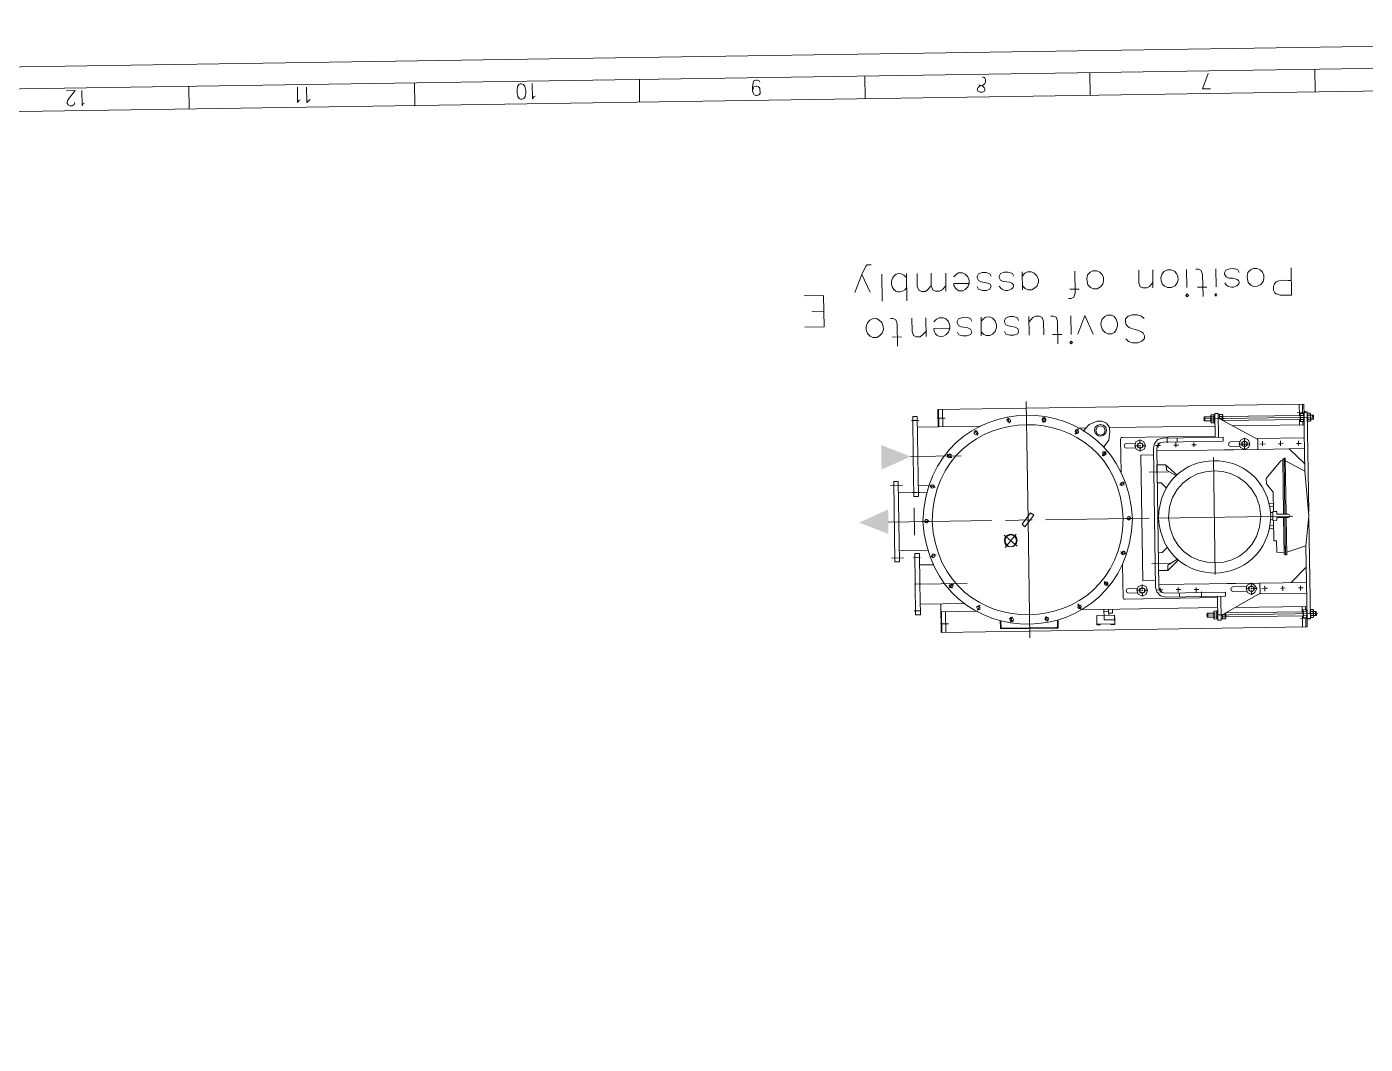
# Model space of a CAD drawing. Header units: millimetres. Extents: x -48 to 5523, y -114 to 5147.
# Drawn here: x -39.508 to -37.832, y -112.184 to -110.909 of the extents above; entities that cross this region are included whole.
import ezdxf

# ---------------------------------------------------------------- set-up
doc = ezdxf.new("R2010")
doc.units = ezdxf.units.MM
doc.layers.add('PDF_Geometry', color=7, linetype='Continuous')
doc.layers.add('PDF_Solid Fills', color=7, linetype='Continuous')

msp = doc.modelspace()

# ---------------------------------------------------------------- linework, layer by layer
at = {"layer": 'PDF_Geometry', "lineweight": 13}
for points in [[(-47.5984, -114.4313), (-47.6491, -111.0825), (-36.2071, -110.9093), (-36.1564, -114.258)], [(-47.5713, -114.4034), (-47.6212, -111.1096), (-36.2909, -110.938), (-36.241, -114.2318)], [(-47.5434, -114.3747), (-47.5925, -111.1375), (-36.3188, -110.9668), (-36.2697, -114.2039)], [(-38.8886, -110.9999), (-38.8861, -110.999), (-38.8844, -110.9965), (-38.8837, -110.9915), (-38.8837, -110.989), (-38.8846, -110.984), (-38.8863, -110.9815), (-38.8888, -110.9807), (-38.8905, -110.9807), (-38.8922, -110.9816), (-38.8938, -110.9841), (-38.8945, -110.9891), (-38.8945, -110.9916), (-38.8936, -110.9966), (-38.8919, -110.9991), (-38.8902, -110.9999)], [(-38.0539, -111.2456), (-38.0556, -111.2439), (-38.0572, -111.2456), (-38.0555, -111.2473)], [(-38.0181, -111.245), (-38.0189, -111.2434), (-38.0206, -111.2451), (-38.0189, -111.2467)], [(-38.1499, -111.2937), (-38.1465, -111.292), (-38.1441, -111.2886), (-38.1425, -111.2836), (-38.1426, -111.2803), (-38.1443, -111.2753), (-38.1468, -111.272), (-38.1502, -111.2704), (-38.1552, -111.2705), (-38.1585, -111.2722), (-38.1618, -111.2756), (-38.1634, -111.2806), (-38.1633, -111.2839), (-38.1616, -111.2889), (-38.1582, -111.2922), (-38.1549, -111.2938)], [(-38.444, -111.2982), (-38.4407, -111.2965), (-38.4374, -111.2931), (-38.4358, -111.288), (-38.4359, -111.2847), (-38.4376, -111.2797), (-38.441, -111.2765), (-38.4443, -111.2748), (-38.4493, -111.2749), (-38.4526, -111.2766), (-38.4559, -111.28), (-38.4575, -111.285), (-38.4575, -111.2884), (-38.4557, -111.2933), (-38.4523, -111.2966), (-38.449, -111.2982)], [(-38.1989, -111.3045), (-38.2006, -111.3028), (-38.2022, -111.3045), (-38.2005, -111.3062)], [(-38.3984, -111.4475), (-38.3976, -111.4975), (-38.3918, -111.4974), (-38.3926, -111.4474), (-38.3933, -111.3974), (-38.3991, -111.3975)], [(-38.2807, -111.4024), (-38.2799, -111.404), (-38.2774, -111.404), (-38.2766, -111.4023), (-38.2774, -111.4007), (-38.2799, -111.4007)], [(-38.2366, -111.4017), (-38.2365, -111.4034), (-38.2332, -111.4033), (-38.2333, -111.4), (-38.2366, -111.4)], [(-38.0225, -111.3951), (-38.0216, -111.396), (-38.0216, -111.3968), (-38.0224, -111.3976), (-38.0249, -111.3977), (-38.0258, -111.3968), (-38.0258, -111.396), (-38.025, -111.3952)], [(-38.0248, -111.4052), (-38.0223, -111.4051), (-38.0215, -111.4043), (-38.0215, -111.4035), (-38.0224, -111.4026), (-38.0249, -111.4027), (-38.0257, -111.4035), (-38.0257, -111.4043)], [(-38.0216, -111.3951), (-38.0215, -111.4051), (-38.0206, -111.4051), (-38.0208, -111.3951)], [(-37.91, -111.3934), (-37.9099, -111.3959), (-37.9133, -111.396), (-37.9141, -111.3952), (-37.9141, -111.3943), (-37.9133, -111.3935)], [(-37.9132, -111.4035), (-37.9098, -111.4034), (-37.9099, -111.4009), (-37.9132, -111.401), (-37.914, -111.4018), (-37.914, -111.4027)], [(-37.9016, -111.3933), (-37.9008, -111.3941), (-37.9008, -111.395), (-37.9016, -111.3958), (-37.9041, -111.3958), (-37.905, -111.395), (-37.905, -111.3942), (-37.9041, -111.3933)], [(-37.904, -111.4033), (-37.9015, -111.4033), (-37.9007, -111.4025), (-37.9007, -111.4016), (-37.9015, -111.4008), (-37.904, -111.4008), (-37.9049, -111.4017), (-37.9048, -111.4025)], [(-38.3222, -111.418), (-38.3213, -111.4197), (-38.3188, -111.4196), (-38.318, -111.4179), (-38.3188, -111.4163), (-38.3213, -111.4163)], [(-38.1955, -111.4161), (-38.1946, -111.4177), (-38.1921, -111.4177), (-38.1913, -111.416), (-38.1922, -111.4144), (-38.1947, -111.4144)], [(-38.1697, -111.4149), (-38.168, -111.419), (-38.1638, -111.4206), (-38.1596, -111.4189), (-38.158, -111.4147), (-38.1597, -111.4105), (-38.1639, -111.4089), (-38.1681, -111.4107)], [(-38.1211, -111.4341), (-38.1193, -111.4383), (-38.1143, -111.4407), (-38.1093, -111.4381), (-38.1077, -111.4339), (-38.1095, -111.429), (-38.1145, -111.4265), (-38.1195, -111.4291)], [(-38.1145, -111.4299), (-38.1178, -111.4316), (-38.1177, -111.4357), (-38.1143, -111.4374), (-38.111, -111.4356), (-38.1111, -111.4315)], [(-38.1177, -111.4341), (-38.1169, -111.4316), (-38.1145, -111.4299), (-38.1119, -111.4315), (-38.1111, -111.434), (-38.1119, -111.4357), (-38.1143, -111.4374), (-38.1169, -111.4357)], [(-38.0977, -111.4371), (-38.095, -111.6113), (-38.0933, -111.6171), (-38.089, -111.622), (-38.0823, -111.6236), (-38.0074, -111.6224), (-38.0074, -111.6174), (-38.0824, -111.6186), (-38.0866, -111.6178), (-38.09, -111.6145), (-38.0909, -111.6112), (-38.0935, -111.437), (-38.0927, -111.4337), (-38.0894, -111.4303), (-38.0853, -111.4294), (-38.0103, -111.4283), (-38.0104, -111.4233), (-38.0854, -111.4244), (-38.092, -111.4262), (-38.0961, -111.4313)], [(-37.9902, -111.4321), (-37.9885, -111.4363), (-37.9835, -111.4387), (-37.9785, -111.4361), (-37.9769, -111.4319), (-37.9786, -111.427), (-37.9837, -111.4245), (-37.9886, -111.4271)], [(-37.9836, -111.4279), (-37.9869, -111.4296), (-37.9869, -111.4338), (-37.9835, -111.4354), (-37.9802, -111.4337), (-37.9803, -111.4295)], [(-37.9869, -111.4321), (-37.9861, -111.4296), (-37.9836, -111.4279), (-37.9811, -111.4295), (-37.9802, -111.432), (-37.981, -111.4337), (-37.9835, -111.4354), (-37.986, -111.4338)], [(-38.3551, -111.4468), (-38.3542, -111.4485), (-38.3517, -111.4485), (-38.3509, -111.4468), (-38.3517, -111.4451), (-38.3542, -111.4452)], [(-38.1609, -111.4439), (-38.1609, -111.4456), (-38.1576, -111.4455), (-38.1576, -111.4422), (-38.1609, -111.4422)], [(-38.4171, -111.4786), (-38.4229, -111.4787), (-38.4214, -111.5795), (-38.4156, -111.5794), (-38.4163, -111.5294)], [(-38.3761, -111.4855), (-38.3761, -111.4863), (-38.3744, -111.4871), (-38.3728, -111.4863), (-38.3728, -111.4838), (-38.3745, -111.483), (-38.3762, -111.4838)], [(-38.1387, -111.4819), (-38.137, -111.4835), (-38.1353, -111.4827), (-38.1345, -111.4818), (-38.1354, -111.4802), (-38.137, -111.4794), (-38.1379, -111.4802)], [(-38.2515, -111.5178), (-38.2621, -111.5321), (-38.2587, -111.5354), (-38.2473, -111.5211)], [(-38.1305, -111.5251), (-38.1297, -111.5259), (-38.1288, -111.5268), (-38.1272, -111.5259), (-38.1263, -111.5251), (-38.1272, -111.5234), (-38.1289, -111.5226), (-38.1297, -111.5234)], [(-37.943, -111.5273), (-37.943, -111.5239), (-37.9288, -111.5237), (-37.9272, -111.5229), (-37.9264, -111.522), (-37.9272, -111.5204), (-37.9289, -111.5196), (-37.9431, -111.5198), (-37.9431, -111.5164), (-37.9481, -111.5165), (-37.948, -111.5274)], [(-38.3838, -111.529), (-38.383, -111.5298), (-38.3813, -111.5306), (-38.3796, -111.5289), (-38.3805, -111.5272), (-38.3814, -111.5264), (-38.383, -111.5273)], [(-38.396, -111.6075), (-38.3965, -111.5691), (-38.3907, -111.5691), (-38.3901, -111.6074), (-38.3895, -111.6457), (-38.3954, -111.6458)], [(-38.3748, -111.5713), (-38.3748, -111.573), (-38.3731, -111.5738), (-38.3715, -111.5729), (-38.3715, -111.5704), (-38.3732, -111.5696), (-38.3749, -111.5705)], [(-38.1374, -111.5677), (-38.1365, -111.5694), (-38.1357, -111.5702), (-38.134, -111.5693), (-38.1332, -111.5677), (-38.134, -111.5668), (-38.1357, -111.566)], [(-37.9817, -111.6129), (-37.9799, -111.6178), (-37.9749, -111.6203), (-37.9708, -111.6177), (-37.9683, -111.6127), (-37.9709, -111.6085), (-37.9751, -111.6061), (-37.9801, -111.6087)], [(-38.3526, -111.6093), (-38.3517, -111.611), (-38.3492, -111.6109), (-38.3484, -111.6093), (-38.3493, -111.6076), (-38.3518, -111.6076)], [(-38.1183, -111.6149), (-38.1166, -111.6199), (-38.1115, -111.6223), (-38.1066, -111.6198), (-38.105, -111.6147), (-38.1067, -111.6106), (-38.1118, -111.6082), (-38.1167, -111.6108)], [(-38.1116, -111.619), (-38.1149, -111.6174), (-38.115, -111.6132), (-38.1117, -111.6115), (-38.1083, -111.6131), (-38.1083, -111.6173)], [(-38.115, -111.6149), (-38.1141, -111.6174), (-38.1116, -111.619), (-38.1091, -111.6173), (-38.1083, -111.6148), (-38.1092, -111.6131), (-38.1117, -111.6115), (-38.1142, -111.6132)], [(-37.9749, -111.6169), (-37.9783, -111.6153), (-37.9784, -111.6112), (-37.975, -111.6094), (-37.9717, -111.6111), (-37.9716, -111.6152)], [(-37.9783, -111.6128), (-37.9775, -111.6153), (-37.9749, -111.6169), (-37.9725, -111.6152), (-37.9717, -111.6127), (-37.9725, -111.6111), (-37.975, -111.6094), (-37.9775, -111.6111)], [(-38.3188, -111.6371), (-38.318, -111.6388), (-38.3155, -111.6388), (-38.3147, -111.6371), (-38.3155, -111.6354), (-38.318, -111.6355)], [(-38.1922, -111.6352), (-38.1913, -111.6369), (-38.1888, -111.6368), (-38.188, -111.6352), (-38.1889, -111.6335), (-38.1914, -111.6336)], [(-37.9096, -111.6393), (-37.9063, -111.6392), (-37.9062, -111.6417), (-37.9096, -111.6418), (-37.9104, -111.641), (-37.9104, -111.6401)], [(-37.9004, -111.6391), (-37.8979, -111.6391), (-37.8971, -111.6399), (-37.8971, -111.6408), (-37.8979, -111.6416), (-37.9004, -111.6416), (-37.9012, -111.6408), (-37.9012, -111.64)], [(-38.2769, -111.6515), (-38.2761, -111.6532), (-38.2736, -111.6531), (-38.2728, -111.6515), (-38.2736, -111.6498), (-38.2761, -111.6498)], [(-38.2328, -111.6508), (-38.2328, -111.6525), (-38.2294, -111.6525), (-38.2295, -111.6491), (-38.2328, -111.6492)], [(-38.1594, -111.6522), (-38.1595, -111.6464), (-38.1462, -111.6462), (-38.1461, -111.652)], [(-38.0212, -111.641), (-38.0187, -111.6409), (-38.0179, -111.6418), (-38.0179, -111.6426), (-38.0187, -111.6434), (-38.0212, -111.6435), (-38.0221, -111.6427), (-38.0221, -111.6418)], [(-38.0186, -111.6509), (-38.0178, -111.6501), (-38.0178, -111.6493), (-38.0186, -111.6484), (-38.0211, -111.6485), (-38.022, -111.6493), (-38.0219, -111.6502), (-38.0211, -111.651)], [(-38.0178, -111.6509), (-38.0179, -111.6409), (-38.0171, -111.6409), (-38.0169, -111.6509)], [(-37.9061, -111.6492), (-37.9061, -111.6467), (-37.9095, -111.6468), (-37.9103, -111.6476), (-37.9103, -111.6485), (-37.9094, -111.6493)], [(-37.8978, -111.6491), (-37.897, -111.6483), (-37.897, -111.6474), (-37.8978, -111.6466), (-37.9003, -111.6466), (-37.9011, -111.6475), (-37.9011, -111.6483), (-37.9003, -111.6491)]]:
    msp.add_lwpolyline(points, close=True, dxfattribs=at)
for points in [[(-38.1769, -110.9949), (-38.1773, -110.9666)], [(-38.0262, -110.9868), (-38.0362, -110.987), (-38.0289, -110.9677)], [(-37.8952, -110.9907), (-37.8957, -110.9623)], [(-39.3051, -111.012), (-39.3055, -110.9837)], [(-39.1661, -111.0007), (-39.1677, -111.0016), (-39.1694, -111.0041), (-39.1696, -110.985)], [(-39.1536, -111.0005), (-39.1552, -111.0014), (-39.1577, -111.0039), (-39.158, -110.9848)], [(-39.0226, -111.0077), (-39.023, -110.9794)], [(-38.8719, -110.9963), (-38.8736, -110.9971), (-38.8752, -110.9997), (-38.8755, -110.9805)], [(-38.741, -111.0035), (-38.7414, -110.9751)], [(-38.5995, -110.9897), (-38.5987, -110.9863), (-38.5979, -110.9846), (-38.5954, -110.9838), (-38.5946, -110.9837), (-38.5921, -110.9845), (-38.5904, -110.9862), (-38.5903, -110.9929), (-38.5919, -110.9945), (-38.5944, -110.9954), (-38.5953, -110.9954), (-38.5978, -110.9946), (-38.5986, -110.993), (-38.5995, -110.9897), (-38.5996, -110.9847), (-38.5988, -110.9796), (-38.598, -110.9771), (-38.5955, -110.9763), (-38.5939, -110.9762), (-38.5914, -110.977), (-38.5905, -110.9787)], [(-38.4585, -110.9992), (-38.4589, -110.9709)], [(-38.3122, -110.972), (-38.3097, -110.9728), (-38.3089, -110.9736), (-38.308, -110.9752), (-38.308, -110.9786), (-38.3088, -110.9803), (-38.3104, -110.9819), (-38.3154, -110.9837), (-38.317, -110.9854), (-38.3178, -110.9871), (-38.3178, -110.9887), (-38.317, -110.9904), (-38.3145, -110.9912), (-38.312, -110.9911), (-38.3095, -110.9903), (-38.3087, -110.9886), (-38.3087, -110.9869), (-38.3095, -110.9853), (-38.3112, -110.9836), (-38.3137, -110.9828), (-38.3163, -110.982)], [(-39.4486, -111.0042), (-39.4485, -111.005), (-39.4493, -111.0067), (-39.4502, -111.0075), (-39.4518, -111.0084), (-39.4543, -111.0084), (-39.456, -111.0076), (-39.4568, -111.0068), (-39.4577, -111.0052), (-39.4577, -111.0035), (-39.4569, -111.001), (-39.4553, -110.9985), (-39.4479, -110.9892), (-39.4588, -110.9893)], [(-39.436, -111.0048), (-39.4377, -111.0057), (-39.4393, -111.0082), (-39.4396, -110.989)], [(-38.4523, -111.2416), (-38.4627, -111.2193), (-38.4715, -111.2419)], [(-38.4627, -111.2193), (-38.4578, -111.2092), (-38.4562, -111.2075), (-38.4512, -111.2074)], [(-38.4377, -111.2189), (-38.4372, -111.2531)], [(-38.4069, -111.2184), (-38.4063, -111.2526)], [(-38.3758, -111.2338), (-38.3807, -111.2389), (-38.3832, -111.2406), (-38.3882, -111.2407), (-38.3915, -111.239), (-38.3933, -111.2341), (-38.3935, -111.2182)], [(-38.3575, -111.2335), (-38.3624, -111.2386), (-38.3657, -111.2403), (-38.3707, -111.2404), (-38.374, -111.2388), (-38.3758, -111.2338), (-38.376, -111.218)], [(-38.3577, -111.2177), (-38.3574, -111.2402)], [(-38.3283, -111.2306), (-38.3475, -111.2309), (-38.3475, -111.2334), (-38.3457, -111.2367), (-38.344, -111.2383), (-38.3415, -111.2399), (-38.3365, -111.2399), (-38.3332, -111.2382), (-38.3299, -111.2348), (-38.3283, -111.2306), (-38.3284, -111.2272), (-38.3301, -111.2223), (-38.3335, -111.219), (-38.3369, -111.2174), (-38.3419, -111.2174), (-38.3443, -111.2192), (-38.3476, -111.2225)], [(-38.3183, -111.2346), (-38.3165, -111.2379), (-38.3115, -111.2395), (-38.3065, -111.2394), (-38.3024, -111.2377), (-38.3008, -111.2343), (-38.3025, -111.231), (-38.305, -111.2302), (-38.3134, -111.2287), (-38.3167, -111.2271), (-38.3184, -111.2238), (-38.3185, -111.2221), (-38.3168, -111.2187), (-38.3119, -111.217), (-38.3069, -111.2169), (-38.3027, -111.2185), (-38.301, -111.2218)], [(-38.2859, -111.2283), (-38.2892, -111.2267), (-38.2909, -111.2233), (-38.291, -111.2217), (-38.2893, -111.2183), (-38.2844, -111.2166), (-38.2794, -111.2165), (-38.2743, -111.2181), (-38.2726, -111.2214)], [(-38.2615, -111.2387), (-38.2619, -111.2162)], [(-38.2616, -111.2337), (-38.2582, -111.237), (-38.2549, -111.2386), (-38.2499, -111.2386), (-38.2466, -111.2368), (-38.2433, -111.2335), (-38.2417, -111.2293), (-38.2417, -111.2259), (-38.2435, -111.221), (-38.2468, -111.2177), (-38.2502, -111.2161), (-38.2552, -111.2161), (-38.2585, -111.2179), (-38.2618, -111.2212)], [(-38.2039, -111.2495), (-38.2005, -111.2495), (-38.1972, -111.2478), (-38.1956, -111.2427), (-38.196, -111.2152)], [(-38.1735, -111.2149), (-38.1769, -111.2166), (-38.1801, -111.22), (-38.1809, -111.225), (-38.1808, -111.2283), (-38.1799, -111.2325), (-38.1766, -111.2358), (-38.1732, -111.2374), (-38.1682, -111.2373)], [(-38.0983, -111.2296), (-38.1024, -111.2347), (-38.1057, -111.2364), (-38.1107, -111.2364), (-38.1141, -111.2348), (-38.1158, -111.2299), (-38.1161, -111.214)], [(-38.0986, -111.2138), (-38.0982, -111.2363)], [(-38.0557, -111.2356), (-38.0561, -111.2131)], [(-38.0355, -111.247), (-38.036, -111.2195), (-38.0377, -111.2145), (-38.0411, -111.2129), (-38.0444, -111.2129)], [(-38.0191, -111.2351), (-38.0194, -111.2126)], [(-38.0034, -111.224), (-38.0067, -111.2224), (-38.0085, -111.2191), (-38.0085, -111.2174), (-38.0069, -111.214), (-38.0019, -111.2123), (-37.9969, -111.2122), (-37.9919, -111.2138), (-37.9902, -111.2171)], [(-37.9727, -111.2119), (-37.976, -111.2136), (-37.9793, -111.217), (-37.9801, -111.222), (-37.98, -111.2253), (-37.9791, -111.2295), (-37.9758, -111.2327), (-37.9724, -111.2344), (-37.9674, -111.2343)], [(-37.9252, -111.2111), (-37.9247, -111.2453), (-37.9389, -111.2455), (-37.9439, -111.2439), (-37.9456, -111.2423), (-37.9473, -111.239)], [(-38.1907, -111.2377), (-38.2024, -111.2378)], [(-38.0307, -111.2352), (-38.0424, -111.2354)], [(-38.5348, -111.2462), (-38.5106, -111.2458), (-38.51, -111.285), (-38.5342, -111.2854)], [(-38.5103, -111.2658), (-38.5253, -111.2661)], [(-38.2532, -111.2953), (-38.2535, -111.2719)], [(-38.2348, -111.295), (-38.2351, -111.2783), (-38.2368, -111.2734), (-38.2402, -111.2717), (-38.2452, -111.2718), (-38.2485, -111.2735), (-38.2534, -111.2786)], [(-38.2172, -111.3064), (-38.2176, -111.2781), (-38.2193, -111.2731), (-38.2227, -111.2715), (-38.226, -111.2715)], [(-38.2007, -111.2945), (-38.201, -111.2712)], [(-38.1732, -111.2941), (-38.1835, -111.2709), (-38.1923, -111.2944)], [(-38.1326, -111.2751), (-38.1293, -111.2717), (-38.1244, -111.27), (-38.1177, -111.2699), (-38.1127, -111.2715), (-38.1093, -111.2748)], [(-38.418, -111.3094), (-38.4184, -111.2811), (-38.4201, -111.2761), (-38.4235, -111.2745), (-38.4268, -111.2746)], [(-38.3824, -111.2906), (-38.3873, -111.2956), (-38.3898, -111.2974), (-38.3948, -111.2974), (-38.3982, -111.2958), (-38.3999, -111.2908), (-38.4002, -111.2742)], [(-38.3827, -111.2739), (-38.3823, -111.2972)], [(-38.3525, -111.2868), (-38.3725, -111.2871), (-38.3724, -111.2904), (-38.3707, -111.2937), (-38.369, -111.2954), (-38.3657, -111.297), (-38.3607, -111.2969), (-38.3574, -111.2952), (-38.3541, -111.2918), (-38.3525, -111.2868), (-38.3525, -111.2835), (-38.3543, -111.2785), (-38.3577, -111.2752), (-38.361, -111.2736), (-38.366, -111.2737), (-38.3693, -111.2754), (-38.3726, -111.2788)], [(-38.3432, -111.2916), (-38.3415, -111.295), (-38.3365, -111.2965), (-38.3315, -111.2965), (-38.3265, -111.2947), (-38.3249, -111.2914), (-38.3266, -111.2881), (-38.33, -111.2864), (-38.3383, -111.2849), (-38.3417, -111.2833), (-38.3434, -111.28), (-38.3434, -111.2783), (-38.3418, -111.275), (-38.3368, -111.2732), (-38.3319, -111.2731), (-38.3268, -111.2747), (-38.3251, -111.278)], [(-38.3132, -111.2962), (-38.3135, -111.2729)], [(-38.3132, -111.2912), (-38.3099, -111.2945), (-38.3073, -111.2961), (-38.3023, -111.296), (-38.299, -111.2943), (-38.2957, -111.2909), (-38.2942, -111.2859), (-38.2942, -111.2826), (-38.2959, -111.2776), (-38.2993, -111.2743), (-38.3027, -111.2727), (-38.3077, -111.2728), (-38.3102, -111.2745), (-38.3134, -111.2779)], [(-38.2841, -111.2907), (-38.2824, -111.2941), (-38.2773, -111.2956), (-38.2723, -111.2956), (-38.2674, -111.2938), (-38.2666, -111.2905), (-38.2675, -111.2872), (-38.2708, -111.2855), (-38.2792, -111.284), (-38.2825, -111.2824), (-38.2843, -111.2791), (-38.2843, -111.2774), (-38.2827, -111.2741), (-38.2777, -111.2723), (-38.2727, -111.2722), (-38.2677, -111.2738), (-38.2668, -111.2772)], [(-38.4132, -111.2977), (-38.4248, -111.2979)], [(-38.2123, -111.2947), (-38.224, -111.2948)], [(-38.1323, -111.3001), (-38.1289, -111.3034), (-38.1238, -111.305), (-38.1172, -111.3049), (-38.1122, -111.3031), (-38.1089, -111.2998), (-38.109, -111.2964), (-38.1107, -111.2931), (-38.1124, -111.2915), (-38.1157, -111.2899)], [(-38.3673, -111.4104), (-38.3676, -111.3887), (-38.2568, -111.387), (-37.9093, -111.3817), (-37.9091, -111.3959), (-37.9092, -111.3926)], [(-38.3668, -111.3887), (-38.3664, -111.4103)], [(-38.3618, -111.3886), (-38.3614, -111.4103)], [(-38.2569, -111.3787), (-38.2547, -111.527), (-38.2524, -111.6745)], [(-37.9152, -111.3818), (-37.9149, -111.396)], [(-37.911, -111.3818), (-37.9108, -111.3934)], [(-38.3916, -111.4024), (-38.4007, -111.4025)], [(-38.3683, -111.3995), (-38.3583, -111.3994)], [(-38.2782, -111.4048), (-38.2765, -111.404), (-38.2766, -111.4023), (-38.2774, -111.4007), (-38.2791, -111.3999), (-38.2807, -111.4007), (-38.2816, -111.4024)], [(-38.2799, -111.399), (-38.2782, -111.4057)], [(-38.2357, -111.4042), (-38.2332, -111.4042), (-38.2324, -111.4025), (-38.2324, -111.4008), (-38.2341, -111.3992), (-38.2358, -111.3992), (-38.2374, -111.4009)], [(-38.2341, -111.3983), (-38.2357, -111.405)], [(-38.1855, -111.4159), (-38.1781, -111.4075), (-38.1682, -111.4032), (-38.1624, -111.4031), (-38.1565, -111.4055), (-38.1531, -111.4104), (-38.1522, -111.4163), (-38.1537, -111.4271), (-38.1602, -111.4356)], [(-38.0349, -111.4003), (-37.9007, -111.3983)], [(-38.0257, -111.4027), (-38.034, -111.4028), (-38.0341, -111.3978), (-38.0258, -111.3977)], [(-38.0333, -111.3978), (-38.0332, -111.4028)], [(-38.0266, -111.4002), (-38.0207, -111.4001)], [(-38.0258, -111.3968), (-38.0257, -111.4035)], [(-38.0249, -111.3977), (-38.0257, -111.4002), (-38.0249, -111.4027)], [(-38.0224, -111.4026), (-38.0216, -111.4001), (-38.0224, -111.3976)], [(-38.0141, -111.4), (-38.0224, -111.4001), (-38.0199, -111.4001)], [(-38.0216, -111.3968), (-38.0215, -111.4035)], [(-38.0208, -111.3934), (-38.0204, -111.4234)], [(-38.0208, -111.3934), (-38.0167, -111.3934), (-38.0208, -111.3934)], [(-38.0167, -111.3934), (-38.0162, -111.4234)], [(-38.0108, -111.3966), (-38.0108, -111.3958), (-38.0116, -111.395), (-38.015, -111.395), (-38.0149, -111.3992), (-38.015, -111.395), (-38.0166, -111.395)], [(-38.0149, -111.3975), (-38.0116, -111.3975), (-38.0108, -111.3966), (-38.0107, -111.4025), (-38.0166, -111.3992)], [(-38.0166, -111.4), (-38.0149, -111.4)], [(-38.0157, -111.4), (-38.0099, -111.3999)], [(-38.0115, -111.4025), (-38.0116, -111.3975)], [(-38.0108, -111.3975), (-37.9141, -111.396)], [(-37.914, -111.401), (-38.0107, -111.4025), (-37.967, -111.426), (-37.9668, -111.4385)], [(-37.909, -111.4009), (-37.9089, -111.4076), (-37.9989, -111.4089)], [(-37.9175, -111.3927), (-37.9067, -111.3925)], [(-37.9149, -111.3985), (-37.9091, -111.3984)], [(-37.9149, -111.401), (-37.9148, -111.4077)], [(-37.9141, -111.3952), (-37.914, -111.4018)], [(-37.9133, -111.396), (-37.9141, -111.3985), (-37.9132, -111.401)], [(-37.9124, -111.3985), (-37.9016, -111.3983)], [(-37.9107, -111.4034), (-37.9106, -111.4076)], [(-37.9099, -111.4009), (-37.9091, -111.3984), (-37.9099, -111.3959)], [(-37.908, -111.4667), (-37.9092, -111.3917), (-37.905, -111.3917), (-37.9031, -111.5167)], [(-37.9091, -111.3951), (-37.909, -111.4017)], [(-37.9057, -111.3984), (-37.8999, -111.3983)], [(-37.905, -111.395), (-37.9049, -111.4017)], [(-37.9041, -111.3958), (-37.9049, -111.3984), (-37.904, -111.4008)], [(-37.9015, -111.4008), (-37.9007, -111.3983), (-37.9016, -111.3958)], [(-37.9008, -111.395), (-37.9007, -111.4016)], [(-37.9008, -111.3958), (-37.8974, -111.3957), (-37.8974, -111.4007), (-37.9007, -111.4008)], [(-37.8983, -111.3958), (-37.8982, -111.4008)], [(-38.3139, -111.4095), (-38.3931, -111.4107)], [(-38.3188, -111.4205), (-38.3171, -111.4188), (-38.318, -111.4171), (-38.3189, -111.4155), (-38.3205, -111.4155), (-38.3222, -111.4172), (-38.3221, -111.4188)], [(-38.3214, -111.4147), (-38.3179, -111.4213)], [(-38.1914, -111.4127), (-38.1955, -111.4194)], [(-38.1946, -111.4186), (-38.193, -111.4185), (-38.1913, -111.4177), (-38.1913, -111.416), (-38.1922, -111.4144), (-38.1939, -111.4136), (-38.1955, -111.4144)], [(-38.1814, -111.4117), (-38.1922, -111.4119)], [(-38.1564, -111.4147), (-38.1573, -111.4105), (-38.1606, -111.4081), (-38.164, -111.4073), (-38.1673, -111.4082), (-38.1706, -111.4107), (-38.1714, -111.4149)], [(-38.0206, -111.4093), (-38.1522, -111.4113)], [(-38.0204, -111.4218), (-38.1362, -111.4235), (-38.1379, -111.4235), (-38.1387, -111.4252), (-38.1381, -111.4669)], [(-38.1203, -111.4308), (-38.1319, -111.431), (-38.1336, -111.4318), (-38.1344, -111.4343), (-38.1335, -111.436), (-38.1318, -111.4368), (-38.1202, -111.4366)], [(-38.1202, -111.4341), (-38.1161, -111.4341)], [(-38.1152, -111.434), (-38.1136, -111.434)], [(-38.1145, -111.4274), (-38.1144, -111.4315)], [(-38.1144, -111.4332), (-38.1144, -111.434)], [(-38.1144, -111.4357), (-38.1143, -111.4399)], [(-38.1119, -111.434), (-38.1086, -111.4339)], [(-38.0886, -111.4336), (-38.0952, -111.4337)], [(-38.0935, -111.4404), (-37.9668, -111.4385), (-37.9085, -111.4376)], [(-38.0919, -111.4304), (-38.0919, -111.4337), (-38.0919, -111.4362)], [(-38.0803, -111.4302), (-38.0804, -111.4235)], [(-38.0694, -111.43), (-38.0694, -111.4333), (-38.0719, -111.4334)], [(-38.0661, -111.4333), (-38.0694, -111.4333), (-38.0694, -111.4358)], [(-38.0678, -111.4292), (-38.0679, -111.4242)], [(-38.0494, -111.433), (-38.0436, -111.433)], [(-38.0469, -111.4355), (-38.0469, -111.4297)], [(-38.0085, -111.4391), (-37.9968, -111.4389)], [(-37.9895, -111.4288), (-38.0011, -111.429), (-38.0028, -111.4298), (-38.0036, -111.4323), (-38.0027, -111.434), (-38.001, -111.4348), (-37.9894, -111.4346)], [(-37.9894, -111.4321), (-37.9852, -111.4321)], [(-37.9869, -111.4321), (-37.9836, -111.432), (-37.9835, -111.4345)], [(-37.9844, -111.4321), (-37.9827, -111.432)], [(-37.9837, -111.4254), (-37.9836, -111.4295)], [(-37.9836, -111.432), (-37.9836, -111.4287)], [(-37.9836, -111.4312), (-37.9836, -111.432), (-37.9802, -111.432)], [(-37.9835, -111.4337), (-37.9835, -111.4379)], [(-37.9811, -111.432), (-37.9777, -111.432)], [(-37.9678, -111.4251), (-37.9087, -111.4242)], [(-37.9577, -111.4317), (-37.9644, -111.4318)], [(-37.9611, -111.4284), (-37.9611, -111.4317), (-37.961, -111.4342)], [(-37.9411, -111.4314), (-37.9386, -111.4314), (-37.9385, -111.4339)], [(-37.9386, -111.428), (-37.9386, -111.4314), (-37.9352, -111.4313)], [(-37.9276, -111.4379), (-37.9082, -111.4567)], [(-37.9127, -111.431), (-37.9186, -111.4311)], [(-37.916, -111.4335), (-37.9161, -111.4277)], [(-38.3384, -111.4466), (-38.4017, -111.4475)], [(-38.3509, -111.4484), (-38.3509, -111.4451), (-38.3526, -111.4443), (-38.3551, -111.4452), (-38.3559, -111.4469), (-38.355, -111.4485)], [(-38.3559, -111.4444), (-38.35, -111.4493)], [(-38.1568, -111.4413), (-38.1617, -111.4464)], [(-38.1609, -111.4456), (-38.16, -111.4464), (-38.1584, -111.4455), (-38.1567, -111.4447), (-38.1576, -111.4422), (-38.1585, -111.4414), (-38.1609, -111.4414)], [(-38.0975, -111.4454), (-38.1134, -111.4457), (-38.111, -111.6032), (-38.0952, -111.6029)], [(-38.0225, -111.4485), (-38.0203, -111.5951)], [(-37.9358, -111.4522), (-37.9382, -111.453), (-37.9563, -111.475), (-37.9561, -111.4816), (-37.9477, -111.4923)], [(-37.9341, -111.4505), (-37.9358, -111.4505), (-37.9347, -111.5197)], [(-37.9331, -111.5196), (-37.9341, -111.4496), (-37.9325, -111.4496), (-37.9314, -111.5196)], [(-37.9324, -111.4529), (-37.908, -111.4659), (-37.903, -111.5217), (-37.9066, -111.5592), (-37.9052, -111.6509), (-37.9011, -111.6508), (-37.903, -111.525)], [(-38.1031, -111.4672), (-38.0789, -111.4668)], [(-38.0811, -111.4869), (-38.0879, -111.4803), (-38.0929, -111.4804), (-38.0932, -111.4579), (-38.0824, -111.4577), (-38.0815, -111.4585), (-38.0814, -111.4644), (-38.0688, -111.4717)], [(-38.0824, -111.4577), (-38.068, -111.4708)], [(-38.427, -111.4838), (-38.412, -111.4835)], [(-38.392, -111.4841), (-38.3787, -111.4839)], [(-38.3778, -111.4839), (-38.3711, -111.4863)], [(-38.372, -111.4863), (-38.372, -111.4846), (-38.3737, -111.483), (-38.3753, -111.483), (-38.377, -111.4838), (-38.377, -111.4855), (-38.3761, -111.4872)], [(-38.1337, -111.4802), (-38.1403, -111.4828)], [(-38.1387, -111.4827), (-38.1378, -111.4836), (-38.1361, -111.4835), (-38.1345, -111.4827), (-38.1345, -111.481), (-38.1354, -111.4794), (-38.137, -111.4794)], [(-38.3977, -111.4925), (-38.4169, -111.4928)], [(-38.3902, -111.4924), (-38.3994, -111.4925)], [(-38.381, -111.4922), (-38.3919, -111.4924)], [(-37.9525, -111.5058), (-37.9474, -111.5065)], [(-37.9473, -111.5165), (-37.9477, -111.4923), (-37.9476, -111.4932)], [(-38.3969, -111.5458), (-38.3974, -111.5117)], [(-38.1305, -111.5251), (-38.1305, -111.5259), (-38.1288, -111.5268), (-38.1272, -111.5267), (-38.1263, -111.5251), (-38.1264, -111.5234), (-38.128, -111.5226)], [(-38.093, -111.5245), (-37.923, -111.522)], [(-37.9516, -111.5099), (-37.9474, -111.5098)], [(-37.9506, -111.5174), (-37.9481, -111.5174), (-37.948, -111.5265), (-37.9505, -111.5266)], [(-38.3005, -111.5277), (-38.4296, -111.5296)], [(-38.3855, -111.529), (-38.378, -111.5289)], [(-38.3788, -111.5289), (-38.3797, -111.5272), (-38.3814, -111.5264), (-38.383, -111.5264), (-38.3838, -111.5281), (-38.3838, -111.5298), (-38.3821, -111.5306)], [(-38.2497, -111.5269), (-38.283, -111.5274)], [(-38.103, -111.5247), (-38.233, -111.5267)], [(-38.1247, -111.525), (-38.1322, -111.5251)], [(-37.947, -111.5373), (-37.952, -111.5382)], [(-37.947, -111.534), (-37.9512, -111.5341)], [(-37.9471, -111.5273), (-37.9467, -111.5532), (-37.9434, -111.5531), (-37.9432, -111.5673), (-37.934, -111.568)], [(-37.9347, -111.5238), (-37.934, -111.5696), (-37.9323, -111.5705), (-37.9325, -111.5563)], [(-37.9313, -111.5238), (-37.9306, -111.5704), (-37.9323, -111.5705), (-37.933, -111.5238)], [(-38.2844, -111.5458), (-38.2683, -111.5597)], [(-38.2684, -111.553), (-38.2693, -111.5489), (-38.2719, -111.5464), (-38.2752, -111.5448), (-38.2794, -111.5457), (-38.2827, -111.5474), (-38.2843, -111.5516), (-38.2834, -111.5558), (-38.2808, -111.5599), (-38.2758, -111.5607)], [(-38.2693, -111.5531), (-38.2702, -111.5489), (-38.2727, -111.5464), (-38.2761, -111.5457), (-38.2802, -111.5466), (-38.2827, -111.5491), (-38.2834, -111.5533)], [(-38.2833, -111.5616), (-38.2694, -111.5447)], [(-38.3799, -111.5647), (-38.4158, -111.5653)], [(-38.3765, -111.573), (-38.3699, -111.5704)], [(-38.3707, -111.5704), (-38.3724, -111.5696), (-38.374, -111.5696), (-38.3749, -111.5705), (-38.3757, -111.5722), (-38.3748, -111.5738), (-38.3731, -111.5738)], [(-38.1323, -111.5693), (-38.139, -111.5669)], [(-38.1374, -111.5669), (-38.1382, -111.5686), (-38.1365, -111.5702), (-38.1348, -111.5702), (-38.1332, -111.5693), (-38.1332, -111.5677), (-38.1341, -111.566)], [(-38.0672, -111.5758), (-38.0796, -111.5835), (-38.0795, -111.5894), (-38.0804, -111.5902), (-38.0912, -111.5904), (-38.0915, -111.5679), (-38.0865, -111.5678), (-38.0874, -111.5678)], [(-38.08, -111.561), (-38.0865, -111.5678)], [(-37.9066, -111.5592), (-37.9307, -111.5671)], [(-38.4256, -111.5746), (-38.4106, -111.5744)], [(-38.3898, -111.574), (-38.3981, -111.5742)], [(-38.3905, -111.5832), (-38.3738, -111.583)], [(-38.1363, -111.5827), (-38.1357, -111.6244), (-38.1348, -111.626), (-38.1332, -111.626), (-38.0173, -111.6242)], [(-38.0997, -111.5813), (-38.0763, -111.581)], [(-38.0664, -111.5767), (-38.0795, -111.5902)], [(-37.9251, -111.6053), (-37.9062, -111.5859)], [(-38.3968, -111.6075), (-38.331, -111.6065)], [(-38.3534, -111.6118), (-38.3476, -111.6067)], [(-38.3485, -111.6076), (-38.3501, -111.6068), (-38.3518, -111.6076), (-38.3534, -111.6085), (-38.3526, -111.611), (-38.3509, -111.6118), (-38.3492, -111.6118)], [(-38.1542, -111.6088), (-38.1593, -111.6039)], [(-38.1585, -111.6047), (-38.1593, -111.6064), (-38.1584, -111.608), (-38.1585, -111.6064), (-38.1585, -111.6047), (-38.1551, -111.6047), (-38.1551, -111.608), (-38.1584, -111.608), (-38.1567, -111.6089), (-38.1551, -111.608), (-38.1543, -111.6063), (-38.1551, -111.6047)], [(-38.0909, -111.6079), (-37.9643, -111.6059)], [(-38.0128, -111.6467), (-38.007, -111.6433), (-37.9641, -111.6184), (-37.9643, -111.6059), (-37.9059, -111.6051)], [(-38.0059, -111.6066), (-37.9943, -111.6064)], [(-37.975, -111.6111), (-37.9751, -111.6069)], [(-38.1175, -111.6124), (-38.1292, -111.6126), (-38.1308, -111.6135), (-38.1316, -111.6151), (-38.1308, -111.6176), (-38.1291, -111.6184), (-38.1174, -111.6183)], [(-38.1175, -111.6149), (-38.1133, -111.6149)], [(-38.1125, -111.6149), (-38.1108, -111.6148)], [(-38.1117, -111.6132), (-38.1117, -111.609)], [(-38.1116, -111.6157), (-38.1117, -111.6148)], [(-38.1115, -111.6215), (-38.1116, -111.6173)], [(-38.1092, -111.6148), (-38.1058, -111.6148)], [(-38.0892, -111.612), (-38.0892, -111.6145), (-38.0925, -111.6146)], [(-38.0858, -111.6144), (-38.0892, -111.6145), (-38.0891, -111.6178)], [(-38.0667, -111.6117), (-38.0667, -111.6142), (-38.0692, -111.6142)], [(-38.0633, -111.6141), (-38.0667, -111.6142), (-38.0666, -111.6175)], [(-38.0649, -111.6233), (-38.0649, -111.6183)], [(-38.0408, -111.6138), (-38.0467, -111.6139)], [(-38.0441, -111.6172), (-38.0442, -111.6113)], [(-38.0373, -111.6237), (-38.0374, -111.6171)], [(-38.0174, -111.6226), (-38.0169, -111.6526), (-38.0127, -111.6525), (-38.0132, -111.6225)], [(-37.9817, -111.6104), (-37.9984, -111.6106), (-38, -111.6115), (-38.0008, -111.6132), (-38, -111.6156), (-37.9983, -111.6165), (-37.9816, -111.6162)], [(-37.9808, -111.6129), (-37.9775, -111.6128)], [(-37.9758, -111.6128), (-37.9742, -111.6128)], [(-37.975, -111.6136), (-37.975, -111.6128)], [(-37.9749, -111.6194), (-37.975, -111.6153)], [(-37.9733, -111.6127), (-37.9692, -111.6127)], [(-37.9649, -111.6193), (-37.9057, -111.6184)], [(-37.9617, -111.6126), (-37.9583, -111.6125), (-37.9583, -111.6159)], [(-37.9584, -111.61), (-37.9583, -111.6125), (-37.955, -111.6125)], [(-37.9383, -111.6122), (-37.9358, -111.6122), (-37.9358, -111.6155)], [(-37.9359, -111.6097), (-37.9358, -111.6122), (-37.9325, -111.6121)], [(-37.9158, -111.6119), (-37.9133, -111.6118), (-37.9133, -111.6152)], [(-37.91, -111.6118), (-37.9133, -111.6118), (-37.9134, -111.6093)], [(-38.3888, -111.6407), (-38.3971, -111.6408)], [(-38.3897, -111.6324), (-38.3339, -111.6315)], [(-38.3639, -111.632), (-38.3634, -111.6678), (-38.2526, -111.6661), (-37.9051, -111.6609), (-37.9053, -111.6467), (-37.9053, -111.6501)], [(-38.3155, -111.6346), (-38.3172, -111.6346), (-38.3189, -111.6355), (-38.3188, -111.6371), (-38.318, -111.6388), (-38.3163, -111.6396), (-38.3146, -111.6388)], [(-38.318, -111.6405), (-38.3147, -111.6338)], [(-38.188, -111.6385), (-38.1922, -111.6319)], [(-38.1914, -111.6327), (-38.1922, -111.6344), (-38.1922, -111.6361), (-38.1913, -111.6377), (-38.1888, -111.6377), (-38.188, -111.636), (-38.188, -111.6343)], [(-38.0171, -111.6367), (-38.1888, -111.6393)], [(-38.1596, -111.6389), (-38.1596, -111.6414), (-38.1538, -111.6413), (-38.1538, -111.6388)], [(-38.1488, -111.6387), (-38.1487, -111.6437), (-38.1537, -111.6438)], [(-37.9054, -111.6417), (-37.9055, -111.6351), (-37.9955, -111.6364)], [(-37.9112, -111.6418), (-37.9113, -111.6351)], [(-37.9071, -111.6392), (-37.9072, -111.6351)], [(-37.897, -111.6474), (-37.8971, -111.6408)], [(-38.3644, -111.657), (-38.3544, -111.6569)], [(-38.3179, -111.6413), (-38.3638, -111.642)], [(-38.3625, -111.6678), (-38.3629, -111.642)], [(-38.3575, -111.6677), (-38.3579, -111.6419)], [(-38.2169, -111.6523), (-38.2168, -111.6623), (-38.2884, -111.6634), (-38.2893, -111.6625), (-38.2894, -111.6534)], [(-38.2178, -111.6523), (-38.2176, -111.6615), (-38.2193, -111.6615), (-38.2884, -111.6625), (-38.2886, -111.6534)], [(-38.2745, -111.649), (-38.2762, -111.649), (-38.2778, -111.6507), (-38.2761, -111.654), (-38.2736, -111.654), (-38.2728, -111.6523)], [(-38.2761, -111.6548), (-38.2745, -111.6481)], [(-38.232, -111.6483), (-38.2328, -111.6492), (-38.2336, -111.6509), (-38.2328, -111.6525), (-38.2311, -111.6533), (-38.2294, -111.6525), (-38.2286, -111.6508)], [(-38.2302, -111.6541), (-38.232, -111.6475)], [(-38.1685, -111.6574), (-38.1687, -111.6465), (-38.1462, -111.6462), (-38.146, -111.657), (-38.1685, -111.6574), (-38.1685, -111.6582), (-38.1643, -111.6581), (-38.1643, -111.6573)], [(-38.1538, -111.6413), (-38.1537, -111.6463), (-38.1595, -111.6464), (-38.1596, -111.6414)], [(-38.151, -111.6571), (-38.151, -111.6579), (-38.146, -111.6579), (-38.146, -111.657)], [(-38.0312, -111.6461), (-37.892, -111.644)], [(-38.022, -111.6435), (-38.0304, -111.6436), (-38.0303, -111.6486), (-38.022, -111.6485)], [(-38.0295, -111.6486), (-38.0295, -111.6436)], [(-38.0228, -111.646), (-38.017, -111.6459)], [(-38.022, -111.6493), (-38.0221, -111.6427)], [(-38.0211, -111.6485), (-38.022, -111.646), (-38.0212, -111.6435)], [(-38.0187, -111.6434), (-38.0178, -111.6459), (-38.0186, -111.6484)], [(-38.0103, -111.6458), (-38.0187, -111.6459), (-38.0162, -111.6459)], [(-38.0178, -111.6493), (-38.0179, -111.6426)], [(-38.0128, -111.6458), (-38.0112, -111.6458)], [(-38.0078, -111.6483), (-38.0111, -111.6483), (-38.0112, -111.6467), (-38.0111, -111.6508), (-38.0128, -111.6508)], [(-38.012, -111.6458), (-38.0062, -111.6457)], [(-38.0111, -111.6483), (-38.0111, -111.6508), (-38.0078, -111.6508), (-38.0069, -111.6499), (-38.007, -111.6491), (-38.0078, -111.6483), (-38.0079, -111.6433)], [(-37.9104, -111.6418), (-38.007, -111.6433), (-38.007, -111.6491)], [(-38.007, -111.6483), (-37.9103, -111.6468)], [(-37.9136, -111.6502), (-37.9028, -111.65)], [(-37.9112, -111.6443), (-37.9053, -111.6442)], [(-37.9109, -111.661), (-37.9111, -111.6468)], [(-37.9103, -111.6476), (-37.9104, -111.641)], [(-37.9095, -111.6468), (-37.9103, -111.6443), (-37.9096, -111.6418)], [(-37.9087, -111.6443), (-37.8978, -111.6441)], [(-37.9068, -111.6609), (-37.9069, -111.6492)], [(-37.9062, -111.6417), (-37.9053, -111.6442), (-37.9061, -111.6467)], [(-37.9053, -111.6476), (-37.9054, -111.6409)], [(-37.902, -111.6442), (-37.8962, -111.6441)], [(-37.9011, -111.6475), (-37.9012, -111.6408)], [(-37.9003, -111.6466), (-37.9012, -111.6442), (-37.9004, -111.6416)], [(-37.8979, -111.6416), (-37.897, -111.6441), (-37.8978, -111.6466)], [(-37.8945, -111.6466), (-37.8936, -111.6465), (-37.8937, -111.6415), (-37.8971, -111.6416)], [(-37.8946, -111.6416), (-37.8945, -111.6466), (-37.897, -111.6466)]]:
    msp.add_lwpolyline(points, dxfattribs=at)
msp.add_circle((-38.2763, -111.5527), 0.00799, dxfattribs=at)
for points in [[(-38.4258, -111.2321), (-38.427, -111.2197), (-38.4151, -111.2128), (-38.4068, -111.2234)], [(-38.1682, -111.2373), (-38.1543, -111.2327), (-38.1592, -111.2123), (-38.1735, -111.2149)], [(-38.0802, -111.2135), (-38.094, -111.2182), (-38.0893, -111.2385), (-38.0749, -111.2359)], [(-38.0749, -111.2359), (-38.061, -111.2313), (-38.0659, -111.2109), (-38.0802, -111.2135)], [(-37.9674, -111.2343), (-37.9535, -111.2297), (-37.9584, -111.2092), (-37.9727, -111.2119)], [(-38.4066, -111.2359), (-38.413, -111.2446), (-38.423, -111.2428), (-38.4258, -111.2321)], [(-38.2908, -111.2342), (-38.2816, -111.249), (-38.2578, -111.2286), (-38.2859, -111.2283)], [(-38.0083, -111.2299), (-37.9991, -111.2447), (-37.9753, -111.2244), (-38.0034, -111.224)], [(-37.9473, -111.239), (-37.9497, -111.2247), (-37.9346, -111.2267), (-37.925, -111.227)], [(-38.1157, -111.2899), (-38.124, -111.2867), (-38.1343, -111.287), (-38.1326, -111.2751)], [(-38.1238, -111.525), (-38.1344, -111.3502), (-38.381, -111.354), (-38.3863, -111.529)], [(-38.1355, -111.5252), (-38.1426, -111.3664), (-38.3717, -111.3692), (-38.3747, -111.5288)], [(-38.1714, -111.4149), (-38.1702, -111.4242), (-38.1572, -111.424), (-38.1564, -111.4147)], [(-37.9505, -111.5224), (-37.9568, -111.4281), (-38.0888, -111.4303), (-38.0913, -111.5245)], [(-37.963, -111.5226), (-37.9671, -111.4455), (-38.0771, -111.4467), (-38.0789, -111.5243)], [(-38.0913, -111.5245), (-38.0851, -111.6175), (-37.9549, -111.6158), (-37.9505, -111.5224)], [(-38.0789, -111.5243), (-38.0739, -111.6008), (-37.9656, -111.5987), (-37.963, -111.5226)], [(-38.3863, -111.529), (-38.3748, -111.7027), (-38.1301, -111.6989), (-38.1238, -111.525)], [(-38.3747, -111.5288), (-38.366, -111.6872), (-38.1387, -111.6831), (-38.1355, -111.5252)], [(-38.2834, -111.5533), (-38.282, -111.5629), (-38.2704, -111.5629), (-38.2693, -111.5531)]]:
    msp.add_open_spline(points, degree=3, dxfattribs=at)
at = {"layer": 'PDF_Solid Fills', "lineweight": 13, "transparency": 33554559}
for points in [[(-38.4384, -111.4481), (-38.4386, -111.4331), (-38.4017, -111.4475)], [(-38.4384, -111.4481), (-38.4381, -111.4639), (-38.4017, -111.4475)], [(-38.4296, -111.5296), (-38.4299, -111.5138), (-38.4663, -111.5302)], [(-38.4296, -111.5296), (-38.4294, -111.5446), (-38.4663, -111.5302)]]:
    msp.add_solid(points, dxfattribs=at)

doc.saveas('drawing.dxf')
